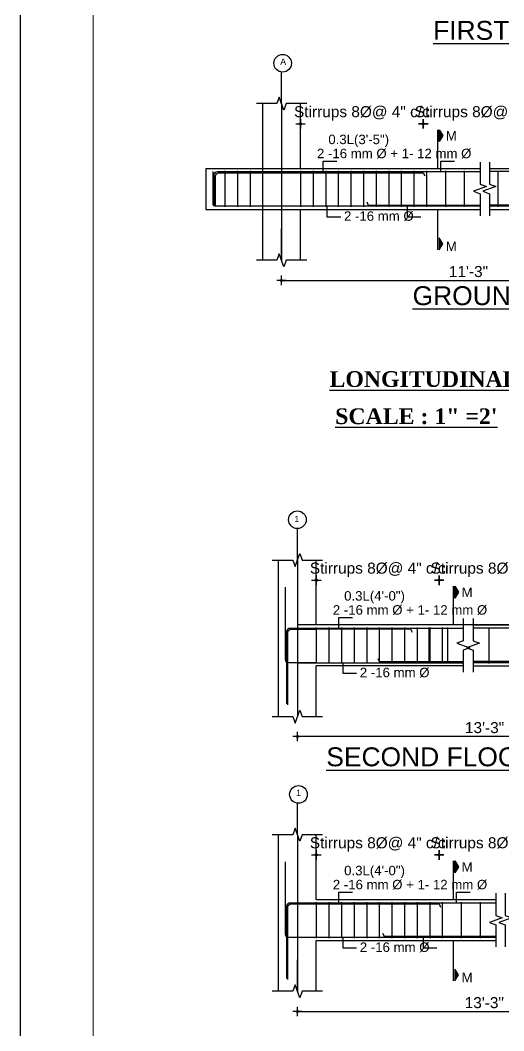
# Model space of a CAD drawing. Header units: inches. Extents: x 10143 to 20474, y -150 to 2442.
# Drawn here: x 13632 to 13939, y 1086 to 1726 of the extents above; entities that cross this region are included whole.
import ezdxf
from ezdxf.enums import TextEntityAlignment as Align

# ---------------------------------------------------------------- set-up
doc = ezdxf.new("R2010")
doc.units = ezdxf.units.IN
doc.header["$LTSCALE"] = 0.5
doc.header["$MEASUREMENT"] = 0
doc.header["$PDMODE"] = 66
doc.layers.add('DIMENSION', color=5, linetype='Continuous')
doc.layers.add('ELE1', color=3, linetype='Continuous', lineweight=9)
doc.layers.add('Toilet', color=7, linetype='Continuous', lineweight=25)
doc.styles.add('1.8', font='times.ttf', dxfattribs={"width": 0.8, "height": 6})
doc.styles.add('style1', font='arial.ttf', dxfattribs={"height": 7})
doc.dimstyles.new('1.4', dxfattribs={"dimscale": 0, "dimtxt": 6, "dimasz": 0.5, "dimexe": 2, "dimexo": 9, "dimgap": 2, "dimtad": 1, "dimdec": 0, "dimlfac": 0.5, "dimzin": 3, "dimdsep": 46, "dimlunit": 4, "dimtxsty": '1.8', "dimblk": 'DIM', "dimcen": 3, "dimdle": 3, "dimse1": 1, "dimse2": 1, "dimclrd": 256, "dimclre": 256, "dimclrt": 7, "dimadec": 1, "dimazin": 2, "dimtfac": 1, "dimtdec": 0, "dimtix": 1, "dimtofl": 0, "dimtmove": 2, "dimatfit": 3, "dimldrblk": 'ARW', "dimfxl": 2, "dimfrac": 2, "dimtolj": 2, "dimtzin": 0, "dimarcsym": 0})

# ---------------------------------------------------------------- blocks, each defined once
blk = doc.blocks.new('ARW')
at = {"layer": 'DIMENSION'}
blk.add_lwpolyline([(-0.5, 0, 0, 3, 0), (-5.5, 0, 0, 0, 0), (-0.5, 0, 0, 0, 0)], format="xyseb", dxfattribs=at)
blk = doc.blocks.new('DIM')
at = {"layer": 'DIMENSION'}
h = blk.add_hatch(color=256, dxfattribs=at)
h.paths.add_polyline_path([(0, 1.3), (0, 0), (1.3, 0, 0.414214)])
h.paths.add_polyline_path([(1.3, 0), (0, 0), (0, -1.3, 0.414214)])
h.paths.add_polyline_path([(0, 0), (-1.3, 0, 0.414214), (0, -1.3)])
h.paths.add_polyline_path([(0, 1.3, 0.414214), (-1.3, 0), (0, 0)])
for p, q in [((-6, 0), (6, 0)), ((0, 6), (0, -6))]:
    blk.add_line(p, q, dxfattribs=at)
blk.add_circle((0, 0), 1.28, dxfattribs=at)
blk = doc.blocks.new('*D2517')
at = {"lineweight": -2, "transparency": 16777216}
blk.add_line((14044.6, 1272.16), (13808.25, 1272.16), dxfattribs=at)
at = {"layer": 'Defpoints', "color": 0, "transparency": 16777216}
for p in [(13807.75, 1284.97), (14045.1, 1284.97), (13807.75, 1272.16)]:
    blk.add_point(p, dxfattribs=at)
at = {"lineweight": -2, "transparency": 16777216, "xscale": 0.5, "yscale": 0.5, "zscale": 0.5, "rotation": 180}
blk.add_blockref('DIM', (13807.75, 1272.16), dxfattribs=at)
at = {"lineweight": -2, "transparency": 16777216, "xscale": 0.5, "yscale": 0.5, "zscale": 0.5}
blk.add_blockref('DIM', (14045.1, 1272.16), dxfattribs=at)
at = {"color": 7, "transparency": 16777216, "insert": (13926.43, 1277.74), "char_height": 7, "attachment_point": 5, "style": 'style1'}
blk.add_mtext('\\A2;13{\\fArial TUR|b0|i0|c162|p34;\'-}3{\\fArial TUR|b0|i0|c162|p34;"}', dxfattribs=at)
blk = doc.blocks.new('*D2523')
at = {"lineweight": -2, "transparency": 16777216}
for p, q in [((13819.09, 1197.03), (13818.59, 1197.03)), ((13898.09, 1197.03), (13898.59, 1197.03))]:
    blk.add_line(p, q, dxfattribs=at)
at = {"layer": 'Defpoints', "color": 0, "transparency": 16777216}
for p in [(13897.59, 1197.03), (13819.59, 1185.06), (13897.59, 1180.49)]:
    blk.add_point(p, dxfattribs=at)
at = {"lineweight": -2, "transparency": 16777216, "xscale": 0.5, "yscale": 0.5, "zscale": 0.5}
blk.add_blockref('DIM', (13819.59, 1197.03), dxfattribs=at)
at = {"lineweight": -2, "transparency": 16777216, "xscale": 0.5, "yscale": 0.5, "zscale": 0.5, "rotation": 180}
blk.add_blockref('DIM', (13897.59, 1197.03), dxfattribs=at)
at = {"color": 7, "transparency": 16777216, "insert": (13858.59, 1203.69), "char_height": 7, "attachment_point": 5, "style": 'style1'}
blk.add_mtext('\\A2;Stirrups 8%%C@ 4" c/c', dxfattribs=at)
blk = doc.blocks.new('*D2524')
at = {"lineweight": -2, "transparency": 16777216}
for p, q in [((13897.09, 1197.03), (13896.59, 1197.03)), ((13973.44, 1197.03), (13973.94, 1197.03))]:
    blk.add_line(p, q, dxfattribs=at)
at = {"layer": 'Defpoints', "color": 0, "transparency": 16777216}
for p in [(13972.94, 1197.03), (13897.59, 1180.49), (13972.94, 1165.98)]:
    blk.add_point(p, dxfattribs=at)
at = {"lineweight": -2, "transparency": 16777216, "xscale": 0.5, "yscale": 0.5, "zscale": 0.5}
blk.add_blockref('DIM', (13897.59, 1197.03), dxfattribs=at)
at = {"lineweight": -2, "transparency": 16777216, "xscale": 0.5, "yscale": 0.5, "zscale": 0.5, "rotation": 180}
blk.add_blockref('DIM', (13972.94, 1197.03), dxfattribs=at)
at = {"color": 7, "transparency": 16777216, "insert": (13935.26, 1203.69), "char_height": 7, "attachment_point": 5, "style": 'style1'}
blk.add_mtext('\\A2;Stirrups 8%%C@ 6" c/c', dxfattribs=at)
blk = doc.blocks.new('*D2521')
at = {"lineweight": -2, "transparency": 16777216}
blk.add_line((13808.09, 1097.73), (14044.44, 1097.73), dxfattribs=at)
at = {"layer": 'Defpoints', "color": 0, "transparency": 16777216}
for p in [(13807.59, 1110.54), (14044.94, 1110.54), (14044.94, 1097.73)]:
    blk.add_point(p, dxfattribs=at)
at = {"lineweight": -2, "transparency": 16777216, "xscale": 0.5, "yscale": 0.5, "zscale": 0.5, "rotation": 180}
blk.add_blockref('DIM', (13807.59, 1097.73), dxfattribs=at)
at = {"lineweight": -2, "transparency": 16777216, "xscale": 0.5, "yscale": 0.5, "zscale": 0.5}
blk.add_blockref('DIM', (14044.94, 1097.73), dxfattribs=at)
at = {"color": 7, "transparency": 16777216, "insert": (13926.26, 1103.3), "char_height": 7, "attachment_point": 5, "style": 'style1'}
blk.add_mtext('\\A2;{\\fArial TUR|b0|i0|c162|p34;1}3{\\fArial TUR|b0|i0|c162|p34;\'-}3{\\fArial TUR|b0|i0|c162|p34;"}', dxfattribs=at)
blk = doc.blocks.new('*D2530')
at = {"lineweight": -2, "transparency": 16777216}
for p, q in [((13809.04, 1660.76), (13808.54, 1660.76)), ((13888.04, 1660.76), (13888.54, 1660.76))]:
    blk.add_line(p, q, dxfattribs=at)
at = {"layer": 'Defpoints', "color": 0, "transparency": 16777216}
for p in [(13887.54, 1660.76), (13809.54, 1648.79), (13887.54, 1644.22)]:
    blk.add_point(p, dxfattribs=at)
at = {"lineweight": -2, "transparency": 16777216, "xscale": 0.5, "yscale": 0.5, "zscale": 0.5}
blk.add_blockref('DIM', (13809.54, 1660.76), dxfattribs=at)
at = {"lineweight": -2, "transparency": 16777216, "xscale": 0.5, "yscale": 0.5, "zscale": 0.5, "rotation": 180}
blk.add_blockref('DIM', (13887.54, 1660.76), dxfattribs=at)
at = {"color": 7, "transparency": 16777216, "insert": (13848.54, 1667.42), "char_height": 7, "attachment_point": 5, "style": 'style1'}
blk.add_mtext('\\A2;Stirrups 8%%C@ 4" c/c', dxfattribs=at)
blk = doc.blocks.new('*D2531')
at = {"lineweight": -2, "transparency": 16777216}
for p, q in [((13887.04, 1660.76), (13886.54, 1660.76)), ((13963.39, 1660.76), (13963.89, 1660.76))]:
    blk.add_line(p, q, dxfattribs=at)
at = {"layer": 'Defpoints', "color": 0, "transparency": 16777216}
for p in [(13962.89, 1660.76), (13887.54, 1644.22), (13962.89, 1629.71)]:
    blk.add_point(p, dxfattribs=at)
at = {"lineweight": -2, "transparency": 16777216, "xscale": 0.5, "yscale": 0.5, "zscale": 0.5}
blk.add_blockref('DIM', (13887.54, 1660.76), dxfattribs=at)
at = {"lineweight": -2, "transparency": 16777216, "xscale": 0.5, "yscale": 0.5, "zscale": 0.5, "rotation": 180}
blk.add_blockref('DIM', (13962.89, 1660.76), dxfattribs=at)
at = {"color": 7, "transparency": 16777216, "insert": (13925.22, 1667.42), "char_height": 7, "attachment_point": 5, "style": 'style1'}
blk.add_mtext('\\A2;Stirrups 8%%C@ 6" c/c', dxfattribs=at)
blk = doc.blocks.new('*D2529')
at = {"lineweight": -2, "transparency": 16777216}
blk.add_line((13798.04, 1561.46), (14034.39, 1561.46), dxfattribs=at)
at = {"layer": 'Defpoints', "color": 0, "transparency": 16777216}
for p in [(13797.54, 1574.27), (14034.89, 1574.27), (14034.89, 1561.46)]:
    blk.add_point(p, dxfattribs=at)
at = {"lineweight": -2, "transparency": 16777216, "xscale": 0.5, "yscale": 0.5, "zscale": 0.5, "rotation": 180}
blk.add_blockref('DIM', (13797.54, 1561.46), dxfattribs=at)
at = {"lineweight": -2, "transparency": 16777216, "xscale": 0.5, "yscale": 0.5, "zscale": 0.5}
blk.add_blockref('DIM', (14034.89, 1561.46), dxfattribs=at)
at = {"color": 7, "transparency": 16777216, "insert": (13916.22, 1567.03), "char_height": 7, "attachment_point": 5, "style": 'style1'}
blk.add_mtext('\\A2;{\\fArial TUR|b0|i0|c162|p34;11\'-}3{\\fArial TUR|b0|i0|c162|p34;"}', dxfattribs=at)
blk = doc.blocks.new('*D2561')
at = {"lineweight": -2, "transparency": 16777216}
for p, q in [((13819.09, 1371.24), (13818.59, 1371.24)), ((13898.09, 1371.24), (13898.59, 1371.24))]:
    blk.add_line(p, q, dxfattribs=at)
at = {"layer": 'Defpoints', "color": 0, "transparency": 16777216}
for p in [(13897.59, 1371.24), (13819.59, 1359.27), (13897.59, 1354.7)]:
    blk.add_point(p, dxfattribs=at)
at = {"lineweight": -2, "transparency": 16777216, "xscale": 0.5, "yscale": 0.5, "zscale": 0.5}
blk.add_blockref('DIM', (13819.59, 1371.24), dxfattribs=at)
at = {"lineweight": -2, "transparency": 16777216, "xscale": 0.5, "yscale": 0.5, "zscale": 0.5, "rotation": 180}
blk.add_blockref('DIM', (13897.59, 1371.24), dxfattribs=at)
at = {"color": 7, "transparency": 16777216, "insert": (13858.59, 1377.9), "char_height": 7, "attachment_point": 5, "style": 'style1'}
blk.add_mtext('\\A2;Stirrups 8%%C@ 4" c/c', dxfattribs=at)
blk = doc.blocks.new('*D2562')
at = {"lineweight": -2, "transparency": 16777216}
for p, q in [((13897.09, 1371.24), (13896.59, 1371.24)), ((13973.44, 1371.24), (13973.94, 1371.24))]:
    blk.add_line(p, q, dxfattribs=at)
at = {"layer": 'Defpoints', "color": 0, "transparency": 16777216}
for p in [(13972.94, 1371.24), (13897.59, 1354.7), (13972.94, 1340.19)]:
    blk.add_point(p, dxfattribs=at)
at = {"lineweight": -2, "transparency": 16777216, "xscale": 0.5, "yscale": 0.5, "zscale": 0.5}
blk.add_blockref('DIM', (13897.59, 1371.24), dxfattribs=at)
at = {"lineweight": -2, "transparency": 16777216, "xscale": 0.5, "yscale": 0.5, "zscale": 0.5, "rotation": 180}
blk.add_blockref('DIM', (13972.94, 1371.24), dxfattribs=at)
at = {"color": 7, "transparency": 16777216, "insert": (13935.26, 1377.9), "char_height": 7, "attachment_point": 5, "style": 'style1'}
blk.add_mtext('\\A2;Stirrups 8%%C@ 6" c/c', dxfattribs=at)

msp = doc.modelspace()

# ---------------------------------------------------------------- hatches: boundary and pattern name
for points in [[(13897.53, 1657.01), (13897.53, 1649.5), (13899.84, 1653.26)], [(13897.53, 1580.87), (13897.53, 1588.37), (13899.84, 1584.62)], [(13907.58, 1367.48), (13907.58, 1359.98), (13909.89, 1363.73)], [(13907.58, 1193.28), (13907.58, 1185.77), (13909.89, 1189.52)], [(13907.58, 1117.14), (13907.58, 1124.64), (13909.89, 1120.89)]]:
    msp.add_hatch(color=256).paths.add_polyline_path(points)

# ---------------------------------------------------------------- linework, layer by layer
for p, q in [((13797.54, 1673.62), (13797.54, 1693.58)), ((13785.54, 1606.46), (13785.54, 1673.62)), ((13797.54, 1673.62), (13797.54, 1574.27)), ((13809.54, 1632.46), (13809.54, 1673.62)), ((13896.68, 1632.46), (13896.68, 1656.96)), ((13749.54, 1632.46), (13923.54, 1632.46)), ((13761.54, 1630.86), (13761.54, 1608.06)), ((13769.54, 1630.86), (13769.54, 1608.06)), ((13777.54, 1630.86), (13777.54, 1608.06)), ((13809.54, 1630.86), (13809.54, 1608.06)), ((13817.54, 1630.86), (13817.54, 1608.06)), ((13825.54, 1630.86), (13825.54, 1608.06)), ((13833.54, 1630.86), (13833.54, 1608.06)), ((13841.54, 1630.86), (13841.54, 1608.06)), ((13849.54, 1630.86), (13849.54, 1608.06)), ((13857.54, 1630.86), (13857.54, 1608.06)), ((13865.54, 1630.86), (13865.54, 1608.06)), ((13873.54, 1630.86), (13873.54, 1608.06)), ((13881.54, 1630.86), (13881.54, 1608.06)), ((13889.54, 1630.86), (13889.54, 1608.06)), ((13901.54, 1630.86), (13901.54, 1608.06)), ((13913.54, 1630.86), (13913.54, 1608.06)), ((13929.54, 1632.46), (14022.89, 1632.46)), ((14034.89, 1630.46), (13929.54, 1630.46)), ((13934.89, 1630.86), (13934.89, 1608.06)), ((13749.54, 1606.46), (13923.54, 1606.46)), ((13785.54, 1574.27), (13785.54, 1606.46)), ((13809.54, 1574.27), (13809.54, 1606.46)), ((13896.68, 1580.92), (13896.68, 1606.46)), ((14034.89, 1608.46), (13929.54, 1608.46)), ((13929.54, 1606.46), (14022.89, 1606.46)), ((13797.54, 1574.27), (13797.54, 1594.22)), ((13807.59, 1384.1), (13807.59, 1404.06)), ((13795.59, 1340.19), (13795.59, 1384.1)), ((13807.59, 1384.1), (13807.59, 1284.75)), ((13819.59, 1342.94), (13819.59, 1384.1)), ((13906.72, 1342.94), (13906.72, 1367.44)), ((13795.59, 1284.75), (13795.59, 1340.19)), ((13807.59, 1340.94), (13912.94, 1340.94)), ((13912.94, 1342.94), (13819.59, 1342.94)), ((13819.59, 1341.34), (13819.59, 1318.54)), ((13827.59, 1341.34), (13827.59, 1318.54)), ((13835.59, 1341.34), (13835.59, 1318.54)), ((13843.59, 1341.34), (13843.59, 1318.54)), ((13851.59, 1341.34), (13851.59, 1318.54)), ((13859.59, 1341.34), (13859.59, 1318.54)), ((13867.59, 1341.34), (13867.59, 1318.54)), ((13875.59, 1341.34), (13875.59, 1318.54)), ((13883.59, 1341.34), (13883.59, 1318.54)), ((13890.94, 1341.34), (13890.94, 1318.54)), ((13891.59, 1341.34), (13891.59, 1318.54)), ((13899.59, 1341.34), (13899.59, 1318.54)), ((13902.94, 1341.34), (13902.94, 1318.54)), ((13919.16, 1342.94), (14103.2, 1342.94)), ((14045.16, 1340.94), (13919.16, 1340.94)), ((13929.16, 1341.34), (13929.16, 1318.54)), ((13807.59, 1318.94), (13912.94, 1318.94)), ((13912.94, 1316.94), (13819.59, 1316.94)), ((13819.59, 1284.75), (13819.59, 1316.94)), ((14045.16, 1318.94), (13919.16, 1318.94)), ((13919.16, 1316.94), (14103.2, 1316.94)), ((13807.59, 1209.89), (13807.59, 1229.85)), ((13795.59, 1142.73), (13795.59, 1209.89)), ((13807.59, 1209.89), (13807.59, 1110.54)), ((13819.59, 1168.73), (13819.59, 1209.89)), ((13906.72, 1168.73), (13906.72, 1193.23)), ((13819.59, 1168.73), (13933.59, 1168.73)), ((13819.59, 1167.13), (13819.59, 1144.33)), ((13827.59, 1167.13), (13827.59, 1144.33)), ((13835.59, 1167.13), (13835.59, 1144.33)), ((13843.59, 1167.13), (13843.59, 1144.33)), ((13851.59, 1167.13), (13851.59, 1144.33)), ((13859.59, 1167.13), (13859.59, 1144.33)), ((13867.59, 1167.13), (13867.59, 1144.33)), ((13875.59, 1167.13), (13875.59, 1144.33)), ((13883.59, 1167.13), (13883.59, 1144.33)), ((13891.59, 1167.13), (13891.59, 1144.33)), ((13899.59, 1167.13), (13899.59, 1144.33)), ((13911.59, 1167.13), (13911.59, 1144.33)), ((13923.59, 1167.13), (13923.59, 1144.33)), ((13795.59, 1110.54), (13795.59, 1142.73)), ((13819.59, 1110.54), (13819.59, 1142.73)), ((13819.59, 1142.73), (13933.59, 1142.73)), ((13906.72, 1117.19), (13906.72, 1142.73)), ((13807.59, 1110.54), (13807.59, 1130.49))]:
    msp.add_line(p, q)
for points in [[(13813.54, 1673.62), (13800.54, 1673.62), (13799.04, 1669.5), (13796.04, 1677.75), (13794.54, 1673.62), (13781.54, 1673.62)], [(13897.53, 1649.5), (13897.53, 1657.01), (13899.84, 1653.26), (13897.53, 1649.5)], [(13923.54, 1636.46), (13923.54, 1622.46), (13927.66, 1620.96), (13919.42, 1617.96), (13923.54, 1616.46), (13923.54, 1602.46)], [(13923.54, 1636.46), (13923.54, 1622.46), (13927.66, 1620.96), (13919.42, 1617.96), (13923.54, 1616.46), (13923.54, 1602.46)], [(13929.54, 1636.46), (13929.54, 1622.46), (13933.66, 1620.96), (13925.42, 1617.96), (13929.54, 1616.46), (13929.54, 1602.46)], [(13929.54, 1636.46), (13929.54, 1622.46), (13933.66, 1620.96), (13925.42, 1617.96), (13929.54, 1616.46), (13929.54, 1602.46)], [(13797.54, 1630.46), (13923.54, 1630.46)], [(13797.54, 1629.71), (13887.54, 1629.71), (13888.5, 1627.71)], [(13851.59, 1611.21), (13852.54, 1609.21), (13923.54, 1609.21)], [(13983.85, 1611.21), (13982.89, 1609.21), (13929.54, 1609.21)], [(13923.54, 1608.46), (13797.54, 1608.46)], [(13897.53, 1588.37), (13897.53, 1580.87), (13899.84, 1584.62), (13897.53, 1588.37)], [(13813.54, 1574.27), (13800.54, 1574.27), (13799.04, 1570.15), (13796.04, 1578.39), (13794.54, 1574.27), (13781.54, 1574.27)], [(13791.59, 1384.1), (13804.59, 1384.1), (13806.09, 1379.98), (13809.09, 1388.22), (13810.59, 1384.1), (13823.59, 1384.1)], [(13907.58, 1359.98), (13907.58, 1367.48), (13909.89, 1363.73), (13907.58, 1359.98)], [(13912.94, 1346.94), (13912.94, 1332.94), (13908.82, 1331.44), (13917.06, 1328.44), (13912.94, 1326.94), (13912.94, 1312.94)], [(13912.94, 1346.94), (13912.94, 1332.94), (13908.82, 1331.44), (13917.06, 1328.44), (13912.94, 1326.94), (13912.94, 1312.94)], [(13919.16, 1346.94), (13919.16, 1332.94), (13923.28, 1331.44), (13915.03, 1328.44), (13919.16, 1326.94), (13919.16, 1312.94)], [(13919.16, 1346.94), (13919.16, 1332.94), (13923.28, 1331.44), (13915.03, 1328.44), (13919.16, 1326.94), (13919.16, 1312.94)], [(13880.63, 1338.19), (13879.59, 1340.19), (13807.59, 1340.19)], [(13858.63, 1321.69), (13859.59, 1319.69), (13912.94, 1319.69)], [(13994.11, 1321.69), (13993.16, 1319.69), (13919.16, 1319.69)], [(13791.59, 1284.75), (13804.59, 1284.75), (13806.09, 1280.63), (13809.09, 1288.87), (13810.59, 1284.75), (13823.59, 1284.75)], [(13823.59, 1209.89), (13810.59, 1209.89), (13809.09, 1205.77), (13806.09, 1214.02), (13804.59, 1209.89), (13791.59, 1209.89)], [(13907.58, 1185.77), (13907.58, 1193.28), (13909.89, 1189.52), (13907.58, 1185.77)], [(13807.59, 1166.73), (13933.59, 1166.73)], [(13933.59, 1172.73), (13933.59, 1158.73), (13937.71, 1157.23), (13929.47, 1154.23), (13933.59, 1152.73), (13933.59, 1138.73)], [(13933.59, 1172.73), (13933.59, 1158.73), (13937.71, 1157.23), (13929.47, 1154.23), (13933.59, 1152.73), (13933.59, 1138.73)], [(13939.59, 1172.73), (13939.59, 1158.73), (13943.71, 1157.23), (13935.47, 1154.23), (13939.59, 1152.73), (13939.59, 1138.73)], [(13939.59, 1172.73), (13939.59, 1158.73), (13943.71, 1157.23), (13935.47, 1154.23), (13939.59, 1152.73), (13939.59, 1138.73)], [(13807.59, 1165.98), (13897.59, 1165.98), (13898.54, 1163.98)], [(13861.63, 1147.48), (13862.59, 1145.48), (13933.59, 1145.48)], [(13933.59, 1144.73), (13807.59, 1144.73)], [(13907.58, 1124.64), (13907.58, 1117.14), (13909.89, 1120.89), (13907.58, 1124.64)], [(13823.59, 1110.54), (13810.59, 1110.54), (13809.09, 1106.42), (13806.09, 1114.66), (13804.59, 1110.54), (13791.59, 1110.54)]]:
    msp.add_lwpolyline(points)
for points in [[(13809.54, 1608.46), (13756.06, 1608.46, -0.414214), (13754.04, 1610.47), (13754.04, 1630.46)], [(13754.79, 1608.46), (13754.79, 1628.44, -0.414214), (13756.81, 1630.46), (13809.54, 1630.46)], [(13755.54, 1608.46), (13755.54, 1627.69, -0.414214), (13757.56, 1629.71), (13809.54, 1629.71)], [(13819.59, 1318.94), (13802.1, 1318.94, -0.414214), (13800.09, 1320.95), (13800.09, 1366.94)], [(13800.84, 1292.94), (13800.84, 1338.92, -0.414214), (13802.85, 1340.94), (13819.59, 1340.94)], [(13801.59, 1292.19), (13801.59, 1338.17, -0.414214), (13803.6, 1340.19), (13819.59, 1340.19)], [(13819.59, 1144.73), (13802.1, 1144.73, -0.414214), (13800.09, 1146.74), (13800.09, 1192.73)], [(13800.84, 1118.73), (13800.84, 1164.71, -0.414214), (13802.85, 1166.73), (13819.59, 1166.73)], [(13801.59, 1117.98), (13801.59, 1163.96, -0.414214), (13803.6, 1165.98), (13819.59, 1165.98)]]:
    msp.add_lwpolyline(points, format="xyb")
for centre in [(13798.22, 1699.15), (13807.59, 1409.66), (13808.27, 1235.42)]:
    msp.add_circle(centre, 5.6)
at = {"layer": 'Defpoints'}
msp.add_lwpolyline([(16809.18, 2097.54), (13631.58, 2097.54), (13631.58, -150.43), (16809.18, -150.43)], close=True, dxfattribs=at)
at = {"layer": 'ELE1'}
msp.add_lwpolyline([(13677.89, 2051.22), (16762.86, 2051.22), (16762.86, -104.11), (13677.89, -104.11)], close=True, dxfattribs=at)
at = {"layer": 'Toilet'}
for p, q in [((13749.54, 1632.46), (13749.54, 1606.46)), ((14045.16, 1342.94), (13807.59, 1342.94))]:
    msp.add_line(p, q, dxfattribs=at)

# ---------------------------------------------------------------- texts
at = {"style": 'style1'}
for s, p in [('%%UFIRST FLOOR', (13949.17, 1720.04)), ('%%UGROUND FLOOR', (13949.17, 1551.75)), ('%%USECOND FLOOR', (13892.99, 1259.27))]:
    msp.add_text(s, height=12, dxfattribs=at).set_placement(p, align=Align.MIDDLE_CENTER)
for s, height, p in [('A', 4, (13796.71, 1698.16)), ('0.3L(3\'-5")', 6, (13827.22, 1647.88)), ('M', 6, (13901.83, 1650.17)), ('2 -16 mm %%C + 1- 12 mm %%C', 6, (13820.04, 1638.97)), ('2 -16 mm %%C ', 6, (13837.18, 1599.27)), ('M', 6, (13901.83, 1580.04)), ('1', 4, (13805.63, 1408.11)), ('M', 6, (13911.88, 1360.65)), ('0.3L(4\'-0")', 6, (13837.27, 1358.36)), ('2 -16 mm %%C + 1- 12 mm %%C', 6, (13830.08, 1349.44)), ('2 -16 mm %%C ', 6, (13847.23, 1309.75)), ('1', 4, (13806.75, 1234.43)), ('M', 6, (13911.88, 1186.44)), ('0.3L(4\'-0")', 6, (13837.27, 1184.15)), ('2 -16 mm %%C + 1- 12 mm %%C', 6, (13830.08, 1175.24)), ('2 -16 mm %%C ', 6, (13847.23, 1135.54)), ('M', 6, (13911.88, 1116.31))]:
    msp.add_text(s, height=height, dxfattribs=at).set_placement(p)
at = {"char_height": 10, "width": 450.6233, "attachment_point": 1, "style": 'style1'}
for s, insert in [('{\\fTimes New Roman|b1|i0|c0|p18;\\LLONGITUDINAL SECTION OF BEAM ALONG  1-1 }', (13827.98, 1503.88)), ('{\\fTimes New Roman|b1|i0|c0|p18;\\LSCALE : 1" =2\'}', (13831.58, 1480.3))]:
    msp.add_mtext(s, dxfattribs=dict(at, insert=insert))

# ---------------------------------------------------------------- dimensions: what is measured, and where the dimension line sits
for base, p1, p2, text, picture, middle in [((13887.54, 1660.76), (13809.54, 1648.79), (13887.54, 1644.22), 'Stirrups 8%%C@ 4" c/c', '*D2530', (13848.54, 1667.42)), ((13962.89, 1660.76), (13887.54, 1644.22), (13962.89, 1629.71), 'Stirrups 8%%C@ 6" c/c', '*D2531', (13925.22, 1667.42)), ((14034.89, 1561.46), (13797.54, 1574.27), (14034.89, 1574.27), '{\\fArial TUR|b0|i0|c162|p34;11\'-}3{\\fArial TUR|b0|i0|c162|p34;"}', '*D2529', (13916.22, 1567.03)), ((13897.59, 1371.24), (13819.59, 1359.27), (13897.59, 1354.7), 'Stirrups 8%%C@ 4" c/c', '*D2561', (13858.59, 1377.9)), ((13972.94, 1371.24), (13897.59, 1354.7), (13972.94, 1340.19), 'Stirrups 8%%C@ 6" c/c', '*D2562', (13935.26, 1377.9)), ((13897.59, 1197.03), (13819.59, 1185.06), (13897.59, 1180.49), 'Stirrups 8%%C@ 4" c/c', '*D2523', (13858.59, 1203.69)), ((13972.94, 1197.03), (13897.59, 1180.49), (13972.94, 1165.98), 'Stirrups 8%%C@ 6" c/c', '*D2524', (13935.26, 1203.69)), ((14044.94, 1097.73), (13807.59, 1110.54), (14044.94, 1110.54), '{\\fArial TUR|b0|i0|c162|p34;1}3{\\fArial TUR|b0|i0|c162|p34;\'-}3{\\fArial TUR|b0|i0|c162|p34;"}', '*D2521', (13926.26, 1103.3))]:
    dim = msp.add_linear_dim(base=base, p1=p1, p2=p2, text=text, dimstyle='1.4', override={"dimscale": 1, "dimtxsty": 'style1'})
    dim.commit()
    dim.dimension.update_dxf_attribs({"geometry": picture, "text_midpoint": middle})
dim = msp.add_linear_dim(base=(13807.75, 1272.16), p1=(14045.1, 1284.97), p2=(13807.75, 1284.97), angle=180, text='13{\\fArial TUR|b0|i0|c162|p34;\'-}3{\\fArial TUR|b0|i0|c162|p34;"}', dimstyle='1.4', override={"dimscale": 1, "dimtxsty": 'style1'})
dim.commit()
dim.dimension.update_dxf_attribs({"geometry": '*D2517', "text_midpoint": (13926.43, 1277.74)})

# ---------------------------------------------------------------- leaders
for points in [[(13823.9, 1630.86), (13823.9, 1637.07), (13832.62, 1637.07)], [(13898.58, 1630.86), (13898.58, 1637.07), (13907.3, 1637.07)], [(13826.38, 1608.06), (13826.38, 1601.85), (13835.1, 1601.85)], [(13877.31, 1608.06), (13877.31, 1601.85), (13886.03, 1601.85)], [(13833.94, 1341.34), (13833.94, 1347.55), (13842.66, 1347.55)], [(13836.43, 1318.54), (13836.43, 1312.33), (13845.15, 1312.33)], [(13833.94, 1167.13), (13833.94, 1173.34), (13842.66, 1173.34)], [(13908.63, 1167.13), (13908.63, 1173.34), (13917.35, 1173.34)], [(13836.43, 1144.33), (13836.43, 1138.12), (13845.15, 1138.12)], [(13887.35, 1144.33), (13887.35, 1138.12), (13896.07, 1138.12)]]:
    msp.add_leader(points, dimstyle='1.4', override={"dimscale": 1, "dimtxsty": 'style1'})

doc.saveas('drawing.dxf')
